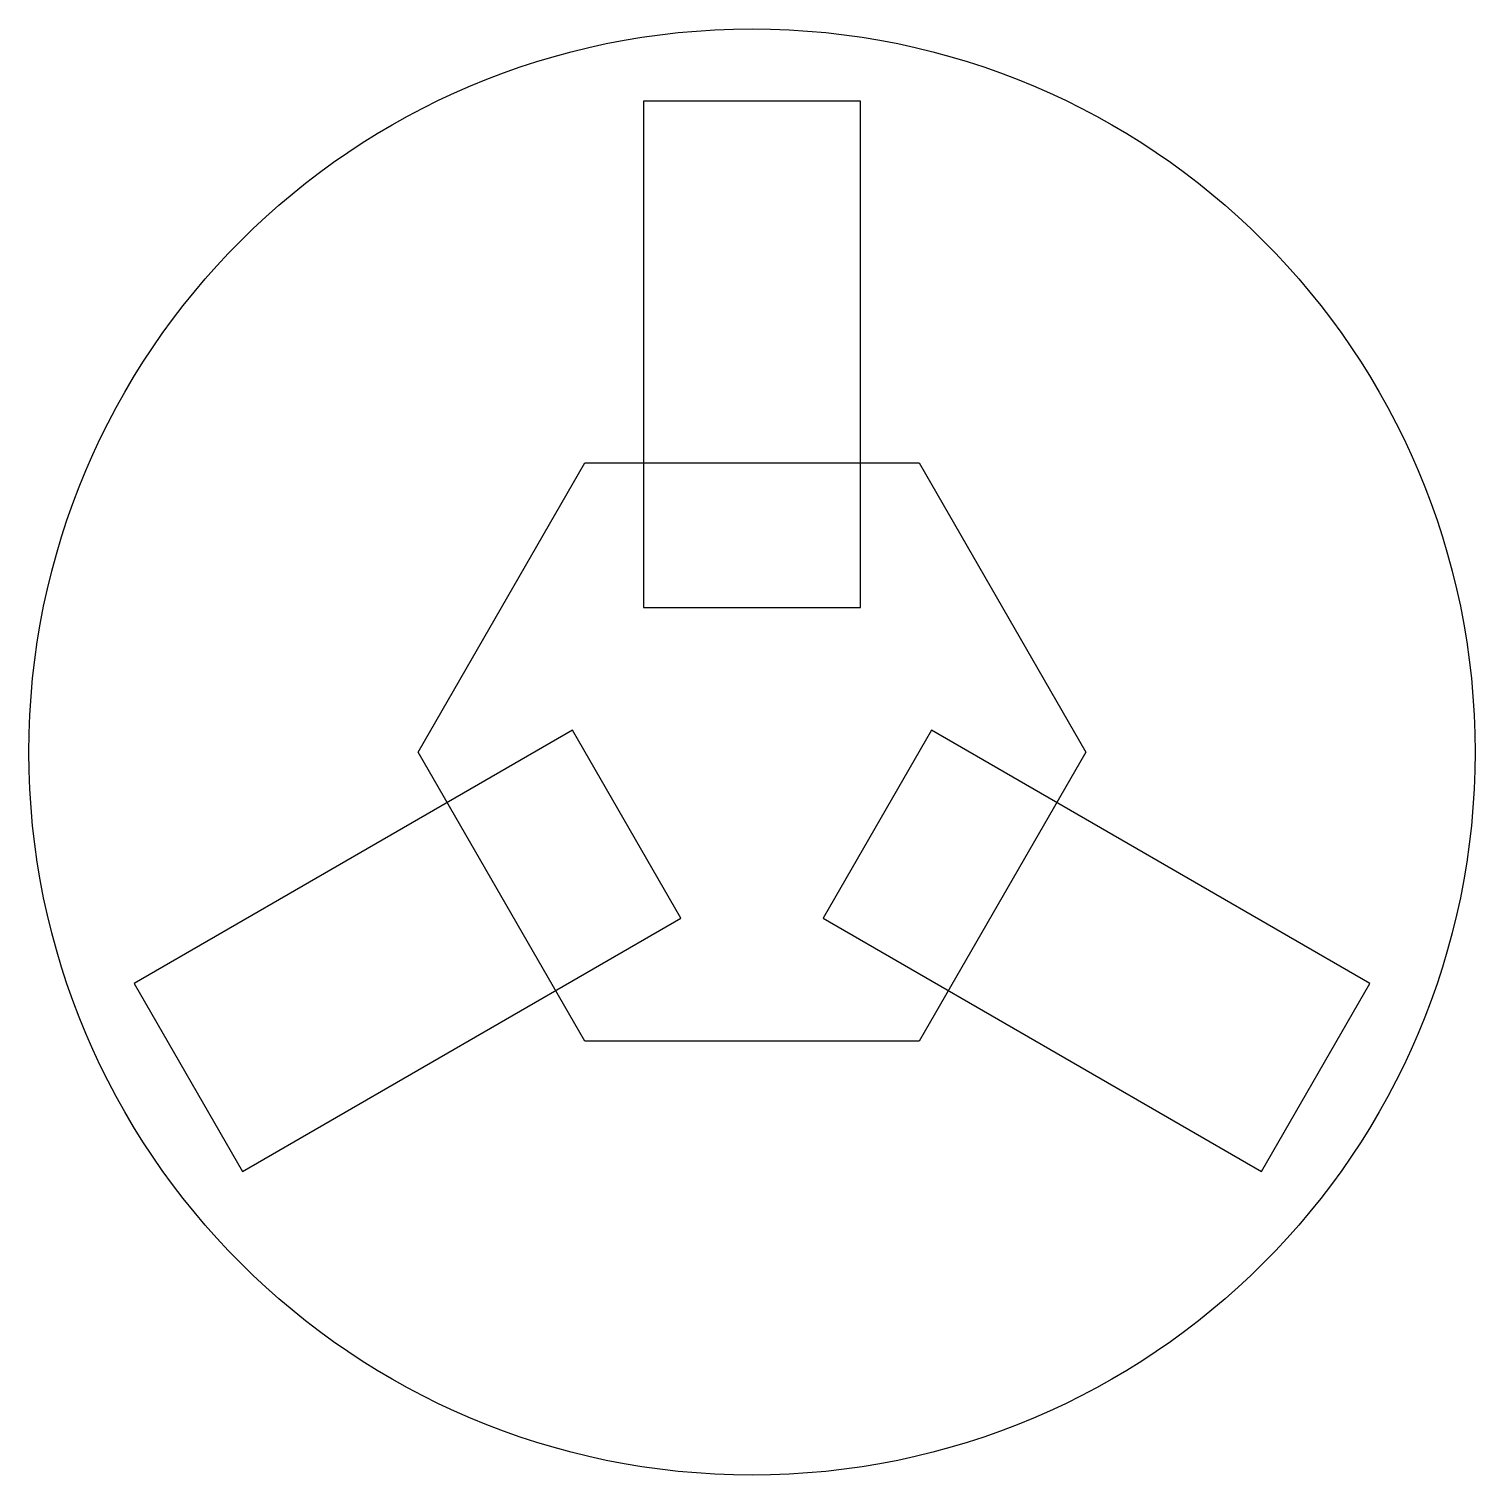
# Model space of a CAD drawing. Header units: millimetres. Extents: x -50 to 50, y -50 to 50.
import ezdxf

# ---------------------------------------------------------------- set-up
doc = ezdxf.new("R2010")
doc.units = ezdxf.units.MM
doc.layers.get('0').update_dxf_attribs({"linetype": 'CONTINUOUS'})

msp = doc.modelspace()

# ---------------------------------------------------------------- linework, layer by layer
for points in [[(-7.5, 45), (-7.5, 10), (7.5, 10), (7.5, 45)], [(-23.09, 0), (-11.55, 20), (11.55, 20), (23.09, 0), (11.55, -20), (-11.55, -20)], [(-35.22, -29), (-4.91, -11.5), (-12.41, 1.5), (-42.72, -16)], [(42.72, -16), (12.41, 1.5), (4.91, -11.5), (35.22, -29)]]:
    msp.add_lwpolyline(points, close=True)
msp.add_circle((0, 0), 50)

doc.saveas('drawing.dxf')
